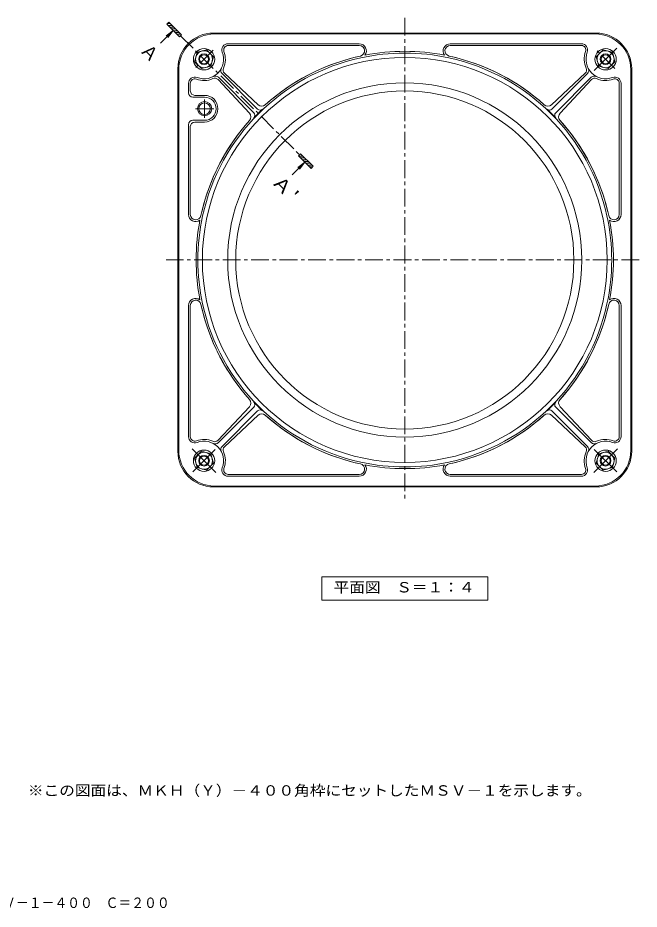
# Model space of a CAD drawing. Units: millimetres on the paper, enlarged 2 times, with parts at other scales. Extents: x -349 to 339, y -273 to 239.
# Drawn here: x -10 to 339, y -273 to 228 of the extents above; entities that cross this region are included whole.
import ezdxf
from ezdxf.enums import TextEntityAlignment as Align

# ---------------------------------------------------------------- set-up
doc = ezdxf.new("R2010")
doc.units = ezdxf.units.MM
doc.header["$LTSCALE"] = 2
doc.linetypes.add('CHAIN1', pattern=[8, 5, -1, 1, -1])
doc.linetypes.add('CHAIN2', pattern=[12, 9, -1, 1, -1])
for name, color, linetype, lineweight in [('1-4', 7, 'Continuous', 9), ('2-0', 2, 'Continuous', 9), ('2-1', 2, 'Continuous', 9), ('2-3', 4, 'Continuous', 9), ('2-4', 7, 'Continuous', 9)]:
    doc.layers.add(name, color=color, linetype=linetype, lineweight=lineweight)
doc.layers.add('1-5', color=6, linetype='Continuous')
doc.styles.add('ＭＳ ゴシック', font='')
doc.styles.get('ＭＳ ゴシック').set_extended_font_data('MS Gothic')

msp = doc.modelspace()

# ---------------------------------------------------------------- linework, layer by layer
at = {"layer": '2-0', "linetype": 'CHAIN1'}
for p, q in [((81.564, 218.193), (148.446, 151.311)), ((99.891, 210.119), (90.199, 200.428)), ((325.578, 199.786), (315.164, 210.199))]:
    msp.add_line(p, q, dxfattribs=at)
at = {"layer": '2-0'}
for p, q in [((90.893, 208.864), (89.473, 203.566)), ((98.636, 201.121), (100.055, 206.419)), ((316.499, 201.121), (315.08, 206.419)), ((324.242, 208.864), (325.662, 203.566)), ((89.473, 203.566), (93.338, 199.701)), ((98.636, 201.121), (93.338, 199.701)), ((316.499, 201.121), (321.797, 199.701)), ((325.662, 203.566), (321.797, 199.701)), ((89.473, -19.188), (93.338, -15.323)), ((90.893, -24.485), (89.473, -19.188)), ((98.636, -16.743), (93.338, -15.323)), ((98.636, -16.743), (100.055, -22.041)), ((316.499, -16.743), (315.08, -22.041)), ((316.499, -16.743), (321.797, -15.323)), ((325.662, -19.188), (321.797, -15.323)), ((324.242, -24.486), (325.662, -19.188))]:
    msp.add_line(p, q, dxfattribs=at)
for points in [[(90.893, 208.864), (96.191, 210.283), (100.055, 206.419)], [(324.242, 208.864), (318.944, 210.283), (315.08, 206.419)], [(90.893, -24.485), (96.191, -25.905), (100.055, -22.041)], [(324.242, -24.486), (318.944, -25.905), (315.08, -22.041)]]:
    msp.add_lwpolyline(points, dxfattribs=at)
for centre, radius in [((94.771, 204.985), 4.75), ((94.764, 204.992), 3), ((94.764, 204.992), 2.526), ((320.364, 204.986), 4.75), ((320.371, 204.992), 3), ((320.371, 204.992), 2.526), ((94.771, -20.607), 4.75), ((94.764, -20.614), 3), ((94.764, -20.614), 2.526), ((320.364, -20.607), 4.75), ((320.371, -20.614), 3), ((320.371, -20.614), 2.526)]:
    msp.add_circle(centre, radius, dxfattribs=at)
at = {"layer": '2-1', "linetype": 'CHAIN1'}
for p, q in [((207.568, 228.246), (207.568, -42.024)), ((339.254, 92.189), (73.519, 92.189))]:
    msp.add_line(p, q, dxfattribs=at)
at = {"layer": '2-1'}
for p, q in [((100.068, 219.689), (207.568, 219.689)), ((100.568, 219.189), (207.568, 219.189)), ((315.067, 219.689), (207.568, 219.689)), ((314.567, 219.189), (207.568, 219.189)), ((108.301, 213.689), (181.997, 213.689)), ((108.301, 212.689), (181.997, 212.689)), ((306.834, 213.689), (233.138, 213.689)), ((306.834, 212.689), (233.138, 212.689)), ((80.068, 199.689), (80.068, -15.311)), ((80.568, 199.189), (80.568, -14.811)), ((124.873, 177.005), (104.942, 196.936)), ((125.139, 179.436), (106.234, 197.116)), ((289.996, 179.436), (308.901, 197.116)), ((290.262, 177.005), (310.193, 196.936)), ((334.567, 199.189), (334.567, -14.811)), ((335.068, 199.689), (335.068, -15.311)), ((86.068, 186.189), (86.068, 191.456)), ((87.068, 187.189), (87.068, 191.456)), ((102.64, 193.522), (120.321, 174.618)), ((122.751, 174.884), (102.821, 194.814)), ((292.384, 174.884), (312.314, 194.814)), ((312.495, 193.522), (294.815, 174.618)), ((328.067, 187.189), (328.067, 191.456)), ((328.067, 191.456), (328.067, 117.759)), ((329.067, 186.189), (329.067, 191.456)), ((329.067, 191.456), (329.067, 117.759)), ((88.568, 183.689), (95.068, 183.689)), ((89.568, 184.689), (95.068, 184.689)), ((88.568, 170.689), (95.068, 170.689)), ((86.068, 168.189), (86.068, 117.759)), ((87.068, 167.189), (87.068, 117.759)), ((89.568, 169.689), (95.068, 169.689)), ((86.068, 66.619), (86.068, -7.077)), ((87.068, 66.619), (87.068, -7.077)), ((328.067, -7.077), (328.067, 66.619)), ((329.067, -7.077), (329.067, 66.619)), ((102.64, -9.144), (120.321, 9.76)), ((122.751, 9.494), (102.821, -10.436)), ((124.873, 7.373), (104.942, -12.557)), ((290.262, 7.373), (310.193, -12.557)), ((292.384, 9.494), (312.314, -10.436)), ((312.495, -9.144), (294.815, 9.76)), ((125.139, 4.942), (106.234, -12.738)), ((289.996, 4.942), (308.901, -12.738)), ((328.067, -2.811), (328.067, -7.077)), ((329.067, -1.811), (329.067, -7.077)), ((108.301, -28.311), (181.997, -28.311)), ((108.301, -29.311), (181.997, -29.311)), ((306.834, -28.311), (233.138, -28.311)), ((306.834, -29.311), (233.138, -29.311)), ((100.568, -34.811), (207.568, -34.811)), ((314.567, -34.811), (207.568, -34.811)), ((100.068, -35.311), (207.568, -35.311)), ((315.067, -35.311), (207.568, -35.311))]:
    msp.add_line(p, q, dxfattribs=at)
at = {"layer": '2-1', "linetype": 'CHAIN2'}
for p, q in [((314.053, 198.674), (326.666, 211.287)), ((95.068, 182.361), (95.068, 172.017)), ((100.258, 177.189), (89.985, 177.189)), ((94.764, -20.614), (88.147, -13.997)), ((101.082, -14.296), (88.47, -26.909)), ((314.053, -14.296), (326.666, -26.909)), ((320.371, -20.614), (326.988, -13.997)), ((94.764, -20.614), (101.381, -27.231)), ((320.371, -20.614), (313.754, -27.231))]:
    msp.add_line(p, q, dxfattribs=at)
at = {"layer": '2-1', "color": 6, "lineweight": 5}
for centre in [(94.764, 204.992), (320.371, 204.992), (94.764, -20.614), (320.371, -20.614)]:
    msp.add_circle(centre, 6, dxfattribs=at)
at = {"layer": '2-1'}
for radius in [4, 3.25]:
    msp.add_circle((95.068, 177.189), radius, dxfattribs=at)
for centre, radius, start, end in [((100.068, 199.689), 20, 90, 180), ((100.568, 199.189), 20, 90, 180), ((314.567, 199.189), 20, 0, 90), ((315.067, 199.689), 20, 0, 90), ((108.301, 210.189), 3.5, 90, 201.00133), ((108.301, 210.189), 2.5, 90, 201.00133), ((181.997, 209.689), 4, 323.05292, 90), ((181.997, 209.689), 3, 282.27745, 90), ((233.138, 209.689), 4, 90, 216.94708), ((233.138, 209.689), 3, 90, 257.72255), ((306.834, 210.189), 3.5, 338.99867, 90), ((306.834, 210.189), 2.5, 338.99867, 90), ((94.764, 204.992), 11, 248.99835, 21.00124), ((207.568, 92.189), 113.75, 90, 180), ((207.568, 92.189), 116.25, 102.27731, 167.72275), ((94.764, 204.992), 12, 335.33949, 21.00111), ((207.568, 92.189), 117.25, 102.27731, 131.94667), ((207.568, 92.189), 117.25, 103.35118, 131.94664), ((207.568, 92.189), 116.25, 90, 102.27731), ((207.568, 92.189), 117.25, 90, 101.00063), ((207.568, 92.189), 117.25, 78.99937, 90), ((207.568, 92.189), 116.25, 77.72269, 90), ((207.568, 92.189), 113.75, 0, 90), ((207.568, 92.189), 116.25, 12.27725, 77.72269), ((207.568, 92.189), 117.25, 48.05333, 77.72269), ((207.568, 92.189), 117.25, 48.05336, 76.64882), ((320.371, 204.992), 12, 158.99889, 204.66051), ((320.371, 204.992), 11, 158.99876, 291.00165), ((101.053, 193.047), 2.5, 45, 117.76408), ((106.71, 198.704), 2.5, 152.23592, 225), ((107.942, 198.942), 2.5, 155.33992, 226.91661), ((307.193, 198.942), 2.5, 313.08339, 24.66008), ((308.425, 198.704), 2.5, 315, 27.76408), ((314.082, 193.047), 2.5, 62.23592, 135), ((89.568, 191.456), 3.5, 68.99841, 180), ((89.568, 191.456), 2.5, 68.99841, 180), ((94.764, 204.992), 12, 248.99829, 294.65997), ((100.814, 191.815), 2.5, 43.08339, 114.66008), ((314.321, 191.815), 2.5, 65.33992, 136.91661), ((320.371, 204.992), 12, 245.34003, 291.00171), ((325.567, 191.456), 3.5, 0, 111.00159), ((325.567, 191.456), 2.5, 0, 111.00159), ((88.568, 186.189), 2.5, 180, 270), ((89.568, 187.189), 2.5, 180, 270), ((95.068, 177.189), 7.5, 0, 90), ((95.068, 177.189), 6.5, 0, 90), ((95.068, 177.189), 7.5, 270, 0), ((95.068, 177.189), 6.5, 270, 0), ((207.568, 92.189), 116.5, 133.30748, 136.69252), ((126.287, 178.42), 2, 225, 313.30759), ((127.188, 181.627), 3, 226.91673, 311.9467), ((287.947, 181.627), 3, 228.0533, 313.08327), ((288.848, 178.42), 2, 226.69241, 315), ((207.568, 92.189), 116.5, 43.30748, 46.69252), ((88.568, 168.189), 2.5, 90, 180), ((207.568, 92.189), 117.25, 138.05339, 167.72273), ((207.568, 92.189), 117.25, 138.05336, 166.64882), ((118.129, 172.569), 3, 318.05394, 43.08331), ((121.337, 173.47), 2, 316.69241, 45), ((293.798, 173.47), 2, 135, 223.30759), ((297.006, 172.569), 3, 136.91669, 221.94606), ((207.568, 92.189), 117.25, 13.35118, 41.94664), ((207.568, 92.189), 117.25, 12.27727, 41.94661), ((89.568, 167.189), 2.5, 90, 180), ((90.068, 117.759), 4, 180, 306.94769), ((90.068, 117.759), 3, 180, 347.72211), ((207.568, 92.189), 116.25, 167.72275, 180), ((207.568, 92.189), 116.25, 0, 12.27725), ((325.067, 117.759), 3, 192.27789, 0), ((325.067, 117.759), 4, 233.05231, 0), ((207.568, 92.189), 117.25, 168.99942, 180), ((207.568, 92.189), 117.25, 0, 11.00058), ((207.568, 92.189), 117.25, 180, 191.00058), ((207.568, 92.189), 116.25, 180, 192.27725), ((207.568, 92.189), 113.75, 180, 270), ((207.568, 92.189), 113.75, 270, 0), ((207.568, 92.189), 116.25, 347.72275, 0), ((207.568, 92.189), 117.25, 348.99942, 0), ((90.068, 66.619), 4, 53.05231, 180), ((325.067, 66.619), 4, 0, 126.94769), ((90.068, 66.619), 3, 12.27789, 180), ((207.568, 92.189), 117.25, 192.27727, 221.94661), ((207.568, 92.189), 117.25, 193.35118, 221.94664), ((207.568, 92.189), 116.25, 192.27725, 257.72269), ((207.568, 92.189), 116.25, 282.27731, 347.72275), ((207.568, 92.189), 117.25, 318.05339, 347.72273), ((207.568, 92.189), 117.25, 318.05336, 346.64882), ((325.067, 66.619), 3, 0, 167.72211), ((118.129, 11.81), 3, 316.91669, 41.94606), ((121.337, 10.908), 2, 315, 43.30759), ((207.568, 92.189), 116.5, 223.30748, 226.69252), ((207.568, 92.189), 116.5, 313.30748, 316.69252), ((293.798, 10.908), 2, 136.69241, 225), ((297.006, 11.81), 3, 138.05394, 223.08331), ((126.287, 5.959), 2, 46.69241, 135), ((127.188, 2.751), 3, 48.0533, 133.08327), ((287.947, 2.751), 3, 46.91673, 131.9467), ((288.848, 5.959), 2, 45, 133.30759), ((207.568, 92.189), 117.25, 228.05336, 256.64882), ((207.568, 92.189), 117.25, 228.05333, 257.72269), ((207.568, 92.189), 117.25, 282.27731, 311.94667), ((207.568, 92.189), 117.25, 283.35118, 311.94664), ((89.568, -7.077), 3.5, 180, 291.00159), ((89.568, -7.077), 2.5, 180, 291.00159), ((94.764, -20.614), 12, 65.34003, 111.00171), ((94.764, -20.614), 11, 338.99876, 111.00165), ((100.814, -7.436), 2.5, 245.33992, 316.91661), ((320.371, -20.614), 11, 68.99835, 201.00124), ((314.321, -7.436), 2.5, 223.08339, 294.66008), ((320.371, -20.614), 12, 68.99829, 114.65997), ((325.567, -7.077), 3.5, 248.99841, 0), ((325.567, -7.077), 2.5, 248.99841, 0), ((100.568, -14.811), 20, 180, 270), ((101.053, -8.668), 2.5, 242.23592, 315), ((106.71, -14.325), 2.5, 135, 207.76408), ((107.942, -14.564), 2.5, 133.08339, 204.66008), ((307.193, -14.564), 2.5, 335.33992, 46.91661), ((308.425, -14.325), 2.5, 332.23592, 45), ((314.082, -8.668), 2.5, 225, 297.76408), ((314.567, -14.811), 20, 270, 0), ((100.068, -15.311), 20, 180, 270), ((94.764, -20.614), 12, 338.99889, 24.66051), ((320.371, -20.614), 12, 155.33949, 201.00111), ((315.067, -15.311), 20, 270, 0), ((108.301, -25.811), 3.5, 158.99867, 270), ((108.301, -25.811), 2.5, 158.99867, 270), ((181.997, -25.311), 3, 270, 77.72255), ((181.997, -25.311), 4, 270, 36.94708), ((207.568, 92.189), 116.25, 257.72269, 270), ((207.568, 92.189), 117.25, 258.99937, 270), ((207.568, 92.189), 116.25, 270, 282.27731), ((207.568, 92.189), 117.25, 270, 281.00063), ((233.138, -25.311), 4, 143.05292, 270), ((233.138, -25.311), 3, 102.27745, 270), ((306.834, -25.811), 3.5, 270, 21.00133), ((306.834, -25.811), 2.5, 270, 21.00133)]:
    msp.add_arc(centre, radius, start, end, dxfattribs=at)
at = {"layer": '2-3'}
for radius in [99.5, 95]:
    msp.add_circle((207.568, 92.189), radius, dxfattribs=at)
at = {"layer": '2-4'}
for p, q in [((75.082, 225.853), (73.903, 224.675)), ((82.153, 218.782), (75.082, 225.853)), ((77.439, 221.139), (70.368, 214.068)), ((77.439, 221.139), (73.472, 218.095)), ((80.974, 217.604), (73.903, 224.675)), ((74.21, 224.981), (75.954, 224.981)), ((77.439, 221.139), (74.395, 217.173)), ((74.597, 223.981), (76.954, 223.981)), ((75.597, 222.981), (77.954, 222.981)), ((76.597, 221.981), (78.954, 221.981)), ((77.597, 220.981), (79.954, 220.981)), ((78.597, 219.981), (80.954, 219.981)), ((79.597, 218.981), (81.954, 218.981)), ((80.597, 217.981), (81.352, 217.981)), ((80.974, 217.604), (82.153, 218.782)), ((149.035, 151.9), (147.856, 150.722)), ((154.927, 143.651), (147.856, 150.722)), ((148.028, 150.55), (150.385, 150.55)), ((148.684, 151.55), (149.385, 151.55)), ((156.106, 144.829), (149.035, 151.9)), ((151.392, 147.186), (144.321, 140.115)), ((151.392, 147.186), (147.425, 144.142)), ((151.392, 147.186), (148.348, 143.22)), ((149.028, 149.55), (151.385, 149.55)), ((150.028, 148.55), (152.385, 148.55)), ((151.028, 147.55), (153.385, 147.55)), ((152.028, 146.55), (154.385, 146.55)), ((153.028, 145.55), (155.385, 145.55)), ((154.028, 144.55), (155.826, 144.55)), ((154.927, 143.651), (156.106, 144.829))]:
    msp.add_line(p, q, dxfattribs=at)
at = {"layer": '2-4', "color": 2}
msp.add_lwpolyline([(160.995, -98.882), (160.995, -85.882), (254.14, -85.882), (254.14, -98.882)], close=True, dxfattribs=at)

# ---------------------------------------------------------------- texts
at = {"layer": '1-4', "color": 2, "style": 'ＭＳ ゴシック', "width": 1.1}
msp.add_text('※この図面は、ＭＫＨ（Ｙ）－４００角枠にセットしたＭＳＶ－１を示します。', height=5.865, dxfattribs=at).set_placement((-4.203, -210.568), align=Align.BOTTOM_LEFT)
at = {"layer": '1-5', "style": 'ＭＳ ゴシック', "width": 0.9}
msp.add_text('打込型マンホール鉄蓋\u3000サポートＶ\u3000\u3000ＭＳＶ－１－４００\u3000Ｃ＝２００', height=5.865, dxfattribs=at).set_placement((-162.117, -273.668), align=Align.BOTTOM_LEFT)
at = {"layer": '2-4', "color": 3, "style": 'ＭＳ ゴシック'}
msp.add_text('Ａ', height=7.331, rotation=315, dxfattribs=at).set_placement((56.711, 208.131), align=Align.BOTTOM_LEFT)
at = {"layer": '2-4', "color": 3, "style": 'ＭＳ ゴシック', "width": 1.15}
msp.add_text("Ａ'", height=7.331, rotation=315, dxfattribs=at).set_placement((130.664, 134.178), align=Align.BOTTOM_LEFT)
at = {"layer": '2-4', "color": 2, "style": 'ＭＳ ゴシック', "width": 1.1}
msp.add_text('平面図\u3000Ｓ＝１：４', height=5.865, dxfattribs=at).set_placement((167.568, -96.382), align=Align.BOTTOM_LEFT)

doc.saveas('drawing.dxf')
